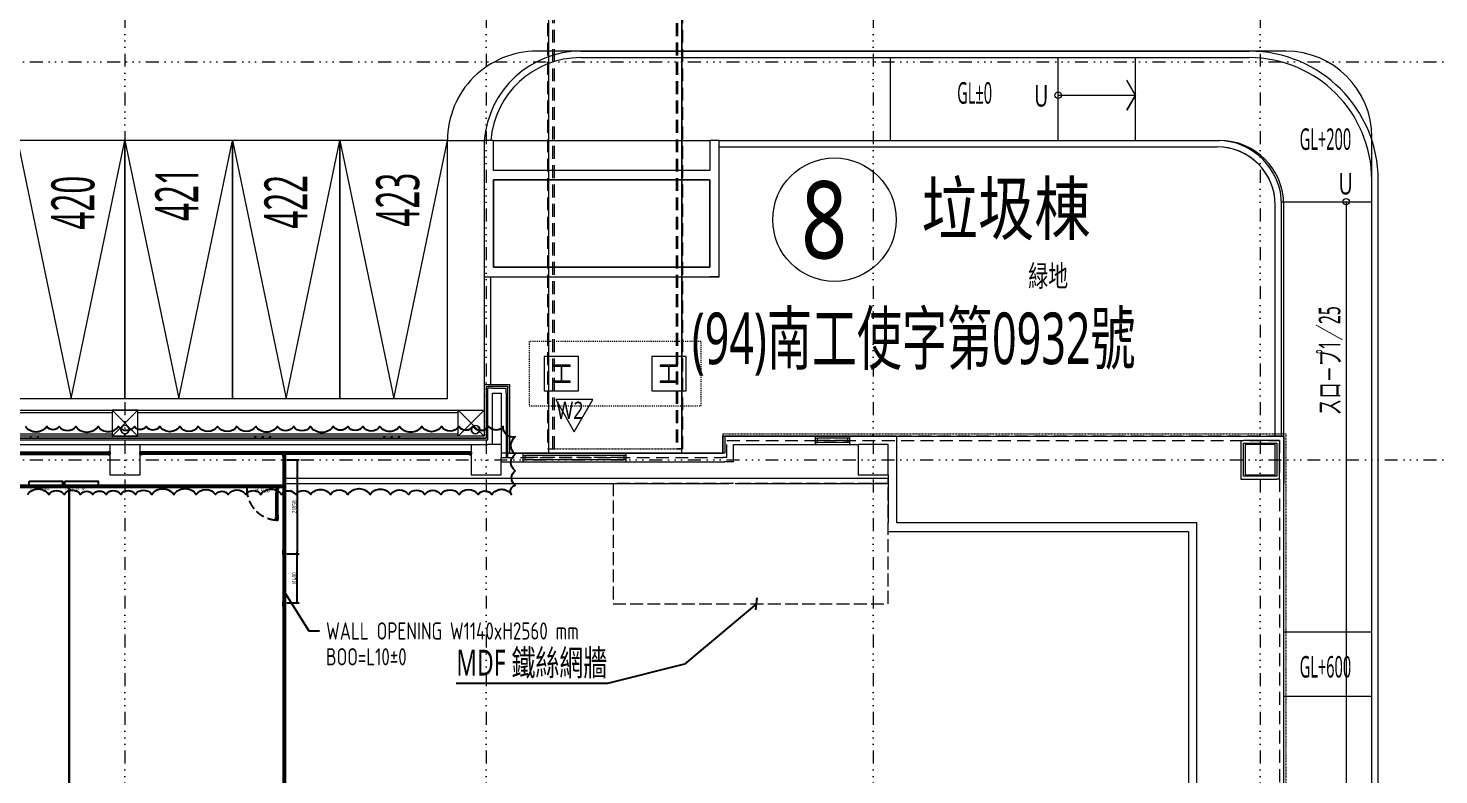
# Model space of a CAD drawing. Header units: millimetres. Extents: x -32710 to 654186, y -254124 to 420220.
# Drawn here: x 262149 to 294954, y 82673 to 100034 of the extents above; entities that cross this region are included whole.
import ezdxf
from ezdxf.enums import TextEntityAlignment as Align

# ---------------------------------------------------------------- set-up
doc = ezdxf.new("R2010")
doc.units = ezdxf.units.MM
doc.header["$LTSCALE"] = 1000
for name, pattern in [('H12PL1$0$DOTK1', [0.01, 0.005, -0.005]), ('H12PL1$0$HIDDEN', [0.4, 0.3, -0.1]), ('H12PL1$0$HIDDENK2', [0.05, 0.025, -0.025]), ('H12PL1$0$JJP_三點線', [0.9, 0.3, -0.15, 0, -0.15, 0, -0.15, 0, -0.15]), ('H12PL1$0$JJP_虛線(退縮線、投影線、地下室範圍、非屬本工程、圖面分區)', [0.45, 0.3, -0.15]), ('XFDP10-Re$0$HIDDEN', [0.3, 0.2, -0.1]), ('XFDP10-Re$0$HIDDEN2', [0.1875, 0.125, -0.0625])]:
    doc.linetypes.add(name, pattern=pattern)
for name, color, linetype in [('H12PL1$0$A-OBJE-2D', 252, 'Continuous'), ('H12PL1$0$A-OBJE-MEP', 252, 'Continuous'), ('H12PL1$0$A-TEXT-修改說明.50K', 252, 'Continuous'), ('H12PL1$0$A-WALL-EX', 252, 'Continuous'), ('H12PL1$0$A-WALL-IN', 252, 'Continuous'), ('H12PL1$0$S-COL', 252, 'Continuous'), ('H12PL1$0$S-GRID', 252, 'Continuous'), ('H12PL1$0$S-WALL', 252, 'Continuous'), ('H12PL1$0$W label', 252, 'Continuous'), ('H12PL1$0$Window', 252, 'Continuous'), ('H12PL1$0$全區配置圖_匯入NEWCUB用_13_0', 252, 'Continuous'), ('H12PL1$0$全區配置圖_匯入NEWCUB用_13_200_TEXT3', 252, 'Continuous'), ('H12PL1$0$全區配置圖_匯入NEWCUB用_13_DRAN', 252, 'Continuous'), ('H12PL1$0$全區配置圖_匯入NEWCUB用_13_HATCH', 252, 'Continuous'), ('H12PL1$0$全區配置圖_匯入NEWCUB用_13_KABE1', 252, 'Continuous'), ('H12PL1$0$全區配置圖_匯入NEWCUB用_13_KAIDAN', 252, 'Continuous'), ('H12PL1$0$全區配置圖_匯入NEWCUB用_13_PKG', 252, 'Continuous'), ('H12PL1$0$全區配置圖_匯入NEWCUB用_13_RCHACHI', 252, 'Continuous'), ('H12PL1$0$全區配置圖_匯入NEWCUB用_13_SITE', 252, 'Continuous'), ('H12PL1$0$全區配置圖_匯入NEWCUB用_13_SUGATA3', 252, 'Continuous'), ('H12PL1$0$全區配置圖_匯入NEWCUB用_13_SUGATA4', 252, 'Continuous'), ('H12PL1$0$全區配置圖_匯入NEWCUB用_13_SUGATAD', 252, 'Continuous'), ('H12PL1$0$全區配置圖_匯入NEWCUB用_13_TATEGU3', 252, 'Continuous'), ('H12PL1$0$全區配置圖_匯入NEWCUB用_13_TATEYA', 252, 'Continuous'), ('H12PL1$0$全區配置圖_匯入NEWCUB用_13_渡り廊下', 252, 'Continuous'), ('H12PL1$0$全區配置圖_匯入NEWCUB用_13_雨水排水経路図最新$0$SUGATAD', 252, 'Continuous'), ('MD-20250424-增加TRAY與FS主管位置調整', 7, 'Continuous'), ('XFDP10-Re$0$A-Door (50K)', 2, 'Continuous'), ('XFDP10-Re$0$A-Partition-Col (50K)', 1, 'Continuous'), ('XFDP10-Re$0$A-S-C1-800x1000-v (50K)', 212, 'Continuous'), ('XFDP10-Re$0$A-W-D-Height Difference', 17, 'XFDP10-Re$0$HIDDEN2'), ('XFDP10-Re$0$A-W-P1S (50K)', 2, 'Continuous'), ('XFDP10-Re$0$A-W-R1 (Rockwool) (50K)', 2, 'Continuous'), ('XFDP10-Re$0$A-W-R1S (Rockwool) (50K)', 2, 'Continuous'), ('XFDP10-Re$0$SM-OPEN', 240, 'Continuous'), ('XFDP10-Re$0$SM-OPEN-TXT', 3, 'Continuous')]:
    doc.layers.add(name, color=color, linetype=linetype)
doc.layers.add('XFDP10-Re$0$MD-250503-01_配合現況增設全高牆', color=7, linetype='Continuous', plot=False)
doc.styles.add('H12PL1$0$Standard', font='Microsoft JhengHei.ttf', dxfattribs={"width": 0.8})
doc.styles.add('H12PL1$1$dim-txt', font='isocp.shx', dxfattribs={"width": 0.7, "bigfont": 'chineset.shx'})
doc.styles.add('XFDP10-Re$0$AA-TXT', font='isocp.shx', dxfattribs={"width": 0.8, "bigfont": 'china.shx'})
doc.styles.add('XFDP10-Re$0$dim-txt', font='isocp.shx', dxfattribs={"width": 0.8, "bigfont": 'china.shx'})
doc.dimstyles.new('H12PL1$1$ARCH-dim-2000', dxfattribs={"dimscale": 2000, "dimtxt": 0.3, "dimasz": 0.1, "dimexe": 0.1, "dimexo": 0.1, "dimgap": 0.05, "dimtad": 1, "dimdec": 0, "dimrnd": 0.5, "dimdsep": 46, "dimtxsty": 'H12PL1$1$dim-txt', "dimblk": 'H12PL1$1$_Dot', "dimcen": 2, "dimclrd": 256, "dimclre": 256, "dimclrt": 256, "dimadec": 0, "dimazin": 0, "dimtfac": 1, "dimtix": 1, "dimtmove": 2, "dimatfit": 3, "dimldrblk": 'H12PL1$1$_OBLIQUE', "dimfxl": 1, "dimtvp": 1, "dimtolj": 1, "dimarcsym": 0})
doc.dimstyles.new('XFDP10-Re$0$ARCH-dim-400', dxfattribs={"dimscale": 400, "dimtxt": 0.25, "dimasz": 0.1, "dimexe": 0.1, "dimexo": 0.1, "dimgap": 0.05, "dimtad": 1, "dimdec": 0, "dimlfac": 10, "dimdsep": 46, "dimtxsty": 'XFDP10-Re$0$dim-txt', "dimblk": 'XFDP10-Re$0$_Dot', "dimcen": 2, "dimclrd": 256, "dimclre": 256, "dimclrt": 256, "dimazin": 0, "dimtfac": 1, "dimtdec": 0, "dimtix": 1, "dimtmove": 2, "dimatfit": 3, "dimfxl": 3, "dimtvp": 1, "dimtolj": 1, "dimtzin": 0, "dimarcsym": 0})

# ---------------------------------------------------------------- blocks, each defined once
blk = doc.blocks.new('H12PL1$1$_Dot')
blk = doc.blocks.new('H12PL1$1$_OBLIQUE')
at = {"color": 0, "linetype": 'ByBlock', "lineweight": -2}
blk.add_line((-0.5, -0.5), (0.5, 0.5), dxfattribs=at)
blk = doc.blocks.new('*U3109')
blk.add_lwpolyline([(0, 0), (0, 0.258), (0.05, 0.258), (0.05, 0)], close=True)
at = {"color": 1, "style": 'XFDP10-Re$0$AA-TXT', "width": 0.8}
blk.add_attdef('高度', text='', height=0.1, rotation=90, dxfattribs=at).set_placement((0.116, 0.07), align=Align.MIDDLE_LEFT)
blk = doc.blocks.new('XFDP10-Re$0$TP1-50-Partition_Col-side')
blk.add_lwpolyline([(-2.5, -4), (-2.5, -3.9), (-2.6, -3.9), (-2.5, -3), (-2.5, -0.3), (-2.4, -0.2), (-0.7, -0.2), (-0.5, -0.2), (-0.1, -0.2), (0, -0.2), (0, -0.2), (0.5, -0.2), (0.6, -0.2), (2.4, -0.2), (2.5, -0.3), (2.5, -3), (2.6, -3.9), (2.5, -3.9), (2.5, -4), (2.7, -4), (2.7, 0), (-2.7, 0), (-2.7, -4)], close=True)
for points in [[(-1.6, -2.1), (-2.3, -2.1, 0.414213), (-2.4, -2.2), (-2.4, -3.6), (-2.5, -3.6), (-2.5, -2.2, -0.414213), (-2.3, -2), (-1.6, -2), (-1.6, -2.1)], [(1.6, -2.1), (2.3, -2.1, -0.414213), (2.4, -2.2), (2.4, -3.6), (2.5, -3.6), (2.5, -2.2, 0.414213), (2.3, -2), (1.6, -2), (1.6, -2.1)]]:
    blk.add_lwpolyline(points, format="xyb")
blk.add_lwpolyline([(2.2, -3.6), (-2.2, -3.6, -0.414214), (-2.3, -3.5), (-2.3, -2.6, -0.414214), (-2.2, -2.5), (-1.3, -2.5, 0.414214), (-1.1, -2.3), (-1.1, -2.2, 0.414214), (-1.3, -2.1), (-1.9, -2.1), (-1.9, -2.1), (-1.3, -2.1, -0.414214), (-1.2, -2.2), (-1.2, -2.3, -0.414214), (-1.3, -2.4), (-2.2, -2.4, 0.414214), (-2.4, -2.6), (-2.4, -3.5, 0.414214), (-2.2, -3.6), (2.2, -3.6, 0.414214), (2.4, -3.5), (2.4, -2.6, 0.414214), (2.2, -2.4), (1.3, -2.4, -0.414214), (1.2, -2.3), (1.2, -2.2, -0.414214), (1.3, -2.1), (1.9, -2.1), (1.9, -2.1), (1.3, -2.1, 0.414214), (1.1, -2.2), (1.1, -2.3, 0.414214), (1.3, -2.5), (2.2, -2.5, -0.414214), (2.3, -2.6), (2.3, -3.5, -0.414214)], format="xyb", close=True)
blk = doc.blocks.new('XFDP10-Re$0$GAD2205')
blk.add_lwpolyline([(0, 1), (0, 1), (-18, 1, -0.414214), (-18, 2), (-18, 3, -0.414214), (-18, 3), (-14, 3, 0.414214), (-13, 4), (-13, 4, 0.414214), (-14, 4), (-18, 4, -0.414214), (-18, 5), (-18, 12, -0.414214), (-18, 12), (-18, 12, 0.414214), (-18, 12), (-18, 14, 0.72636), (-19, 14), (-19, 13, 0.158507), (-19, 13), (-19, 0, 0.414214), (-19, 0), (19, 0, 0.414214), (19, 0), (19, 13, 0.158507), (19, 13), (19, 14, 0.72636), (18, 14), (18, 12, 0.414214), (18, 12, -0.414214), (18, 12), (18, 5, -0.414214), (18, 4), (14, 4, 0.414214), (13, 4), (13, 4, 0.414214), (14, 3), (18, 3, -0.414214), (18, 3), (18, 2, -0.414214), (18, 1), (0, 1)], format="xyb", close=True)
blk = doc.blocks.new('XFDP10-Re$0$Door-S80ap')
for p, q in [((8.8, 70.4), (8.8, 75.3)), ((8.8, 75.3), (9.6, 75.3)), ((9.6, 70.4), (8.8, 70.4)), ((9.6, 75.3), (9.6, 70.4))]:
    blk.add_line(p, q)
blk.add_lwpolyline([(4.8, 70.4), (4.8, 75.3), (4, 75.3), (4, 70.4)], close=True)
at = {"ltscale": 5}
for points in [[(8.8, 67.8), (8.8, 77.9), (4.8, 77.9), (4.8, 67.8)], [(5, 67.5), (5, 14.8), (5, 14.8), (5, 67.5)], [(8.6, 14.8), (8.5, 14.8), (8.5, 67.5), (8.6, 67.5)], [(8.8, 4.3), (8.8, 14.4), (4.8, 14.4), (4.8, 4.3)]]:
    blk.add_lwpolyline(points, close=True, dxfattribs=at)
blk.add_lwpolyline([(4.8, 67.9), (4.8, 66.7, 0.158507), (4.9, 66.7), (4.9, 66.5, 0.72636), (5, 66.6), (5, 66.7, 0.414214), (5, 66.7, -0.414214), (4.9, 66.8), (4.9, 67.5, -0.414214), (5, 67.5), (5.4, 67.5, 0.414214), (5.4, 67.5), (5.4, 67.6, 0.414214), (5.4, 67.6), (5, 67.6, -0.414214), (4.9, 67.6), (4.9, 67.8, -0.414214), (5, 67.8), (6.8, 67.8), (6.8, 67.8), (6.8, 67.8), (8.6, 67.8, -0.414214), (8.6, 67.8), (8.6, 67.6, -0.414214), (8.6, 67.6), (8.2, 67.6, 0.414214), (8.1, 67.6), (8.1, 67.5, 0.414214), (8.2, 67.5), (8.6, 67.5, -0.414214), (8.6, 67.5), (8.6, 66.8, -0.414214), (8.6, 66.7), (8.6, 66.7, 0.414214), (8.6, 66.7), (8.6, 66.6, 0.72636), (8.6, 66.5), (8.7, 66.7, 0.158507), (8.7, 66.7), (8.7, 67.9, 0.414214), (8.7, 67.9), (4.9, 67.9, 0.414214)], format="xyb", close=True, dxfattribs=at)
at = {"ltscale": 500}
for points in [[(3.2, -0.6), (3.2, 3.9), (3, 3.9), (3, -0.6)], [(8.5, 4.8), (4, 4.8), (4, 4.6), (8.5, 4.6)]]:
    blk.add_lwpolyline(points, close=True, dxfattribs=at)
at = {"linetype": 'XFDP10-Re$0$HIDDEN', "ltscale": 0.1}
blk.add_arc((3.4, 4.4), 73.6, 0, 84.8641, dxfattribs=at)
at = {"ltscale": 500, "extrusion": (0, 0, -1)}
blk.add_ellipse((3.4, 4.4), major_axis=(-0.495, 0.495), ratio=1, start_param=5.497787, end_param=11.780972, dxfattribs=at)
at = {"ltscale": 5, "xscale": 0.1000000000058208, "yscale": 0.1000000000058208, "zscale": 0.1000000000058208}
blk.add_blockref('XFDP10-Re$0$GAD2205', (6.8, 14.3), dxfattribs=at)
at = {"color": 9, "style": 'XFDP10-Re$0$AA-TXT', "width": 0.45}
blk.add_attdef('100x240', text='', height=10, dxfattribs=at).set_placement((40, 10), align=Align.MIDDLE)
blk = doc.blocks.new('XFDP10-Re$0$_Dot')
at = {"color": 0, "linetype": 'ByBlock', "lineweight": -2}
blk.add_line((-0.5, 0), (-1, 0), dxfattribs=at)
at = {"color": 0, "linetype": 'ByBlock', "const_width": 0.5}
blk.add_lwpolyline([(-0.25, 0, 1), (0.25, 0, 1)], format="xyb", close=True, dxfattribs=at)
blk = doc.blocks.new('*D3113')
at = {"layer": 'DEFPOINTS', "color": 0, "transparency": 16777216}
for p in [(238925, 87814, 0), (239207, 87814), (238925, 86674, 0)]:
    blk.add_point(p, dxfattribs=at)
at = {"layer": 'XFDP10-Re$0$SM-OPEN-TXT', "color": 2, "lineweight": -2, "transparency": 16777216}
for p, q in [((238965, 87814), (239247, 87814)), ((239207, 86714), (239207, 87774)), ((238965, 86674), (239247, 86674))]:
    blk.add_line(p, q, dxfattribs=at)
at = {"layer": 'XFDP10-Re$0$SM-OPEN-TXT', "color": 2, "lineweight": -2, "transparency": 16777216, "xscale": 40, "yscale": 40, "zscale": 40}
for p, rotation in [((239207, 87814), 90), ((239207, 86674), 270)]:
    blk.add_blockref('XFDP10-Re$0$_Dot', p, dxfattribs=dict(at, rotation=rotation))
at = {"layer": 'XFDP10-Re$0$SM-OPEN-TXT', "transparency": 16777216, "insert": (239137, 87244), "char_height": 100, "attachment_point": 5, "rotation": 90, "style": 'XFDP10-Re$0$dim-txt'}
blk.add_mtext('\\A1;11400', dxfattribs=at)
blk = doc.blocks.new('*D3112')
at = {"layer": 'DEFPOINTS', "color": 0, "transparency": 16777216}
for p in [(238925, 90000, 0), (238925, 87814, 0), (239207, 87814)]:
    blk.add_point(p, dxfattribs=at)
at = {"layer": 'XFDP10-Re$0$SM-OPEN-TXT', "color": 2, "lineweight": -2, "transparency": 16777216}
for p, q in [((238965, 90000), (239247, 90000)), ((239207, 89960), (239207, 87854)), ((238965, 87814), (239247, 87814))]:
    blk.add_line(p, q, dxfattribs=at)
at = {"layer": 'XFDP10-Re$0$SM-OPEN-TXT', "color": 2, "lineweight": -2, "transparency": 16777216, "xscale": 40, "yscale": 40, "zscale": 40}
for p, rotation in [((239207, 90000), 90), ((239207, 87814), 270)]:
    blk.add_blockref('XFDP10-Re$0$_Dot', p, dxfattribs=dict(at, rotation=rotation))
at = {"layer": 'XFDP10-Re$0$SM-OPEN-TXT', "transparency": 16777216, "insert": (239137, 88907), "char_height": 100, "attachment_point": 5, "rotation": 90, "style": 'XFDP10-Re$0$dim-txt'}
blk.add_mtext('\\A1;21858', dxfattribs=at)
blk = doc.blocks.new('XFDP10-Re')
at = {"layer": 'XFDP10-Re$0$A-W-D-Height Difference', "const_width": 50, "elevation": 0}
for points in [[(233900, 76799.5), (233900, 89375)], [(233900, 89375), (234600, 89375)]]:
    blk.add_lwpolyline(points, dxfattribs=at)
at = {"layer": 'XFDP10-Re$0$A-W-P1S (50K)'}
for p, q in [((238875.45, 89350, 0), (212975, 89350, 0)), ((238875.45, 89400, 0), (213025, 89400, 0))]:
    blk.add_line(p, q, dxfattribs=at)
at = {"layer": 'XFDP10-Re$0$A-W-R1 (Rockwool) (50K)'}
for p, q in [((227150, 90175, 0), (234850, 90175)), ((227150, 90125), (234850, 90125, 0)), ((243250, 90175, 0), (235550, 90175)), ((243250, 90125), (235550, 90125, 0))]:
    blk.add_line(p, q, dxfattribs=at)
at = {"layer": 'XFDP10-Re$0$A-W-R1S (Rockwool) (50K)'}
for p, q in [((238875.45, 90125, 0), (238875.45, 59549.72, 0)), ((238925.45, 90125, 0), (238925.45, 59599.72, 0))]:
    blk.add_line(p, q, dxfattribs=at)
at = {"layer": 'XFDP10-Re$0$MD-250503-01_配合現況增設全高牆'}
blk.add_lwpolyline([(232932.6, 89192.02, -0.52056705), (233426.43, 89192.02, -0.52056705), (233785.56, 89192.02, -0.52056705), (234166.55, 89192.02, -0.52056705), (234454.52, 89192.02, -0.52056705), (234759.41, 89192.02, -0.52056705), (235099.87, 89192.02, -0.52056705), (235441.71, 89192.02, -0.52056705), (235820.58, 89192.02, -0.52056705), (236335.09, 89192.02, -0.52056705), (236858.63, 89192.02, -0.52056705), (237305.58, 89192.02, -0.52056705), (237602.53, 89192.02, -0.52056705), (238006.85, 89192.02, -0.52056705), (238362.62, 89192.02, -0.52056705), (238839.71, 89192.02, -0.52056705), (239170.48, 89192.02, -0.52056705), (239519.93, 89192.02, -0.52056705), (239976.06, 89192.02, -0.52056705), (240384.83, 89192.02, -0.52056705), (240901.89, 89192.02, -0.52056705), (241376.09, 89192.02, -0.52056705), (241791.04, 89192.02, -0.52056705), (242172.64, 89192.02, -0.52056705), (242544.68, 89192.02, -0.52056705), (242969.46, 89192.02, -0.52056705), (243411.56, 89192.02, -0.52056705), (243731.84, 89192.02, -0.52056705), (244190.51, 89192.02, -0.52056705), (244277.55, 89406.05, -0.52056705), (244277.55, 89744.64, -0.52056705), (244277.55, 90131.06, -0.52056705), (244277.55, 90529.12, -0.52056705), (243997.84, 90771.52, -0.52056705), (243664.41, 90771.52, -0.52056705), (243296.22, 90771.52, -0.52056705), (242962.6, 90771.52, -0.52056705), (242562.15, 90771.52, -0.52056705), (242101.75, 90771.52, -0.52056705), (241585.32, 90771.52, -0.52056705), (241129.17, 90771.52, -0.52056705), (240728.74, 90771.52, -0.52056705), (240378.71, 90771.52, -0.52056705), (240043.2, 90771.52, -0.52056705), (239511.89, 90771.52, -0.52056705), (239123.27, 90771.52, -0.52056705), (238744.93, 90771.52, -0.52056705), (238241.16, 90771.52, -0.52056705), (237802.8, 90771.52, -0.52056705), (237351.45, 90771.52, -0.52056705), (236904.11, 90771.52, -0.52056705), (236472.17, 90771.52, -0.52056705), (236010.9, 90771.52, -0.52056705), (235689.66, 90771.52, -0.52056705), (235417.35, 90771.52, -0.52056705), (235049.23, 90771.52, -0.52056705), (234575.08, 90771.52, -0.52056705), (234054.2, 90771.52, -0.52056705), (233670.07, 90771.52, -0.52056705), (233379.48, 90771.52, -0.52056705), (232883.48, 90771.52, -0.52056705)], format="xyb", dxfattribs=at)
at = {"layer": 'XFDP10-Re$0$SM-OPEN'}
for p, q in [((238925.45, 86594.22, 0), (238875.45, 87894.22, 0)), ((238875.45, 86594.22, 0), (238925.45, 87814.22, 0))]:
    blk.add_line(p, q, dxfattribs=at)
at = {"layer": 'XFDP10-Re$0$SM-OPEN', "elevation": 0}
blk.add_lwpolyline([(238925.45, 86594.22), (238925.45, 87814.22), (238875.45, 87894.22), (238875.45, 86594.22)], close=True, dxfattribs=at)
at = {"layer": 'XFDP10-Re$0$A-Door (50K)'}
ref = blk.add_blockref('XFDP10-Re$0$Door-S80ap', (238800.45, 89375, 0), dxfattribs=dict(at, xscale=10, yscale=10, zscale=10, rotation=180))
ref.add_attrib('100x240', 'MS_80x240', dxfattribs={"layer": '0', "color": 9, "height": 100, "style": 'XFDP10-Re$0$AA-TXT', "width": 0.45}).set_placement((238400.45, 89275, 0), align=Align.MIDDLE)
at = {"layer": 'XFDP10-Re$0$A-Partition-Col (50K)', "zscale": 10}
for p, xscale, yscale, rotation in [((234850, 90150, 0), 10, 10, 270), ((235550, 90150, 0), -10.00000000000001, 10.00000000000001, 90), ((243250, 90150, 0), 10, 10, 270)]:
    blk.add_blockref('XFDP10-Re$0$TP1-50-Partition_Col-side', p, dxfattribs=dict(at, xscale=xscale, yscale=yscale, rotation=rotation))
at = {"layer": 'XFDP10-Re$0$A-Partition-Col (50K)', "xscale": 10, "yscale": 10, "zscale": 10}
blk.add_blockref('XFDP10-Re$0$TP1-50-Partition_Col-side', (238900.45, 90125, 0), dxfattribs=at)
at = {"layer": 'XFDP10-Re$0$A-S-C1-800x1000-v (50K)'}
ref = blk.add_blockref('*U3109', (232975, 89500), dxfattribs=dict(at, xscale=3000, yscale=3000, zscale=3000, rotation=270))
ref.add_attrib('高度', '775(W)x1000(H)mm', dxfattribs={"layer": '0', "color": 1, "height": 50, "style": 'XFDP10-Re$0$AA-TXT', "width": 0.8}).set_placement((232975, 89314.8), align=Align.MIDDLE_LEFT)
ref = blk.add_blockref('*U3109', (233800, 89500), dxfattribs=dict(at, xscale=3000, yscale=3000, zscale=3000, rotation=270))
ref.add_attrib('高度', '775(W)x1000(H)mm', dxfattribs={"layer": '0', "color": 1, "height": 50, "style": 'XFDP10-Re$0$AA-TXT', "width": 0.8}).set_placement((233800, 89314.8), align=Align.MIDDLE_LEFT)
at = {"layer": 'XFDP10-Re$0$SM-OPEN-TXT', "style": 'XFDP10-Re$0$AA-TXT', "width": 0.8}
for s, p in [('WALL OPENING W1140xH2560 mm', (239876.03, 86016.9, 0)), ('BOO=L10%%P0', (239876.03, 85416.9, 0))]:
    blk.add_text(s, height=400, dxfattribs=at).set_placement(p, align=Align.MIDDLE_LEFT)
at = {"layer": 'XFDP10-Re$0$SM-OPEN-TXT'}
for p1, angle, picture, middle in [((238925.45, 90000), 270, '*D3112', (239137.22, 88907.11, 0)), ((238925.45, 86674.22, 0), 90, '*D3113', (239137.23, 87244.22, 0))]:
    dim = blk.add_linear_dim(base=(239207.23, 87814.22, 0), p1=p1, p2=(238925.45, 87814.22, 0), angle=angle, dimstyle='XFDP10-Re$0$ARCH-dim-400', override={"dimclrd": 2, "dimclre": 2}, dxfattribs=at)
    dim.commit()
    dim.dimension.update_dxf_attribs({"geometry": picture, "text_midpoint": middle})
blk.add_leader([(238925.45, 86894.4, 0), (239474.56, 86016.9, 0), (239724.56, 86016.9, 0)], dimstyle='XFDP10-Re$0$ARCH-dim-400', override={"dimscale": 300, "dimasz": 0.3, "dimgap": 0.15, "dimtad": 0, "dimclrd": 2}, dxfattribs=at)
blk = doc.blocks.new('H12PL1')
at = {"layer": 'H12PL1$0$A-OBJE-2D', "linetype": 'H12PL1$0$HIDDEN', "lineweight": 0}
for p, q in [((252950, 89450), (246550, 89450)), ((246550, 89450), (246550, 86650)), ((252950, 86650), (252950, 89450)), ((246550, 86650), (252950, 86650))]:
    blk.add_line(p, q, dxfattribs=at)
at = {"layer": 'H12PL1$0$A-OBJE-MEP', "lineweight": 0, "flags": 128}
for points in [[(235295, 90700, 1), (235105, 90700, 1)], [(243445, 90700, 1), (243255, 90700, 1)]]:
    blk.add_lwpolyline(points, format="xyb", close=True, dxfattribs=at)
at = {"layer": 'H12PL1$0$A-OBJE-MEP', "lineweight": 0}
for centre in [(235200, 90700), (243350, 90700)]:
    blk.add_circle(centre, 100, dxfattribs=at)
at = {"layer": 'H12PL1$0$A-WALL-EX', "linetype": 'H12PL1$0$JJP_虛線(退縮線、投影線、地下室範圍、非屬本工程、圖面分區)', "lineweight": 0}
for p, q in [((245050, 115000), (245050, 90250)), ((248150, 90250), (248150, 115000)), ((243950, 90050), (244065, 90050)), ((244065, 90050), (244100, 90050))]:
    blk.add_line(p, q, dxfattribs=at)
at = {"layer": 'H12PL1$0$A-WALL-EX', "lineweight": 0}
for p, q in [((243750, 91665), (243635, 91665)), ((243750, 91665), (243635, 91665)), ((243635, 90500), (243635, 91665)), ((243750, 91665), (244065, 91665)), ((244065, 91550), (244065, 91665)), ((244065, 91550), (244065, 91665)), ((244065, 91550), (244065, 90150)), ((151700, 90465), (243600, 90465)), ((243600, 90465), (243635, 90465)), ((243600, 90465), (243635, 90465)), ((243635, 90465), (243635, 90500)), ((243950, 90150), (243950, 90050)), ((243950, 90150), (243950, 90050)), ((244065, 90150), (244065, 90050)), ((244100, 90050), (244100, 90150)), ((244100, 90050), (244100, 90150)), ((244450, 90150), (244450, 89950)), ((246850, 90150), (244450, 90150)), ((244450, 89950), (246850, 89950)), ((246850, 90150), (246850, 89950))]:
    blk.add_line(p, q, dxfattribs=at)
at = {"layer": 'H12PL1$0$A-WALL-EX', "linetype": 'H12PL1$0$JJP_虛線(退縮線、投影線、地下室範圍、非屬本工程、圖面分區)', "lineweight": 0, "flags": 128}
for points in [[(245025, 115000), (245025, 90250)], [(245050, 115000), (245050, 90250)], [(248015, 115000), (248015, 90250)], [(248050, 115000), (248050, 90250)], [(248150, 90250), (248150, 115000)], [(248175, 90250), (248175, 115000)], [(245150, 90250), (245150, 106800)], [(245185, 90250), (245185, 106800)], [(249100, 90550), (249100, 90450)], [(262050, 90550), (249100, 90550)], [(262150, 90550), (262050, 90550)], [(262150, 30500), (262150, 90550)], [(245025, 90250), (245050, 90250)], [(245050, 90250), (245150, 90250)], [(245050, 90250), (245185, 90250)], [(248015, 90250), (248150, 90250)], [(248150, 90250), (248050, 90250)], [(248175, 90250), (248150, 90250)], [(249100, 90450), (249100, 90150)], [(249200, 90050), (249200, 90450)], [(249200, 90450), (262050, 90450)], [(262050, 90450), (262050, 30500)], [(243950, 90050), (249100, 90050)], [(249100, 90150), (244100, 90150)], [(249200, 90050), (249100, 90050)]]:
    blk.add_lwpolyline(points, dxfattribs=at)
at = {"layer": 'H12PL1$0$A-WALL-EX', "lineweight": 0, "flags": 128}
for points in [[(248150, 115000), (248150, 90250)], [(243550, 97425), (243550, 94255)], [(243770, 97425), (243550, 97425)], [(243770, 96725), (243770, 97425)], [(248800, 97425), (248800, 96725)], [(249020, 97425), (248800, 97425)], [(249020, 94255), (249020, 97425)], [(248800, 96725), (243770, 96725)], [(243770, 96505), (248800, 96505)], [(243770, 94475), (243770, 96505)], [(248800, 96505), (248800, 94475)], [(243550, 94255), (243770, 94255)], [(248800, 94475), (243770, 94475)], [(243770, 94255), (248800, 94255)], [(249020, 94255), (248800, 94255)], [(243600, 91700), (243635, 91700)], [(243600, 91700), (243600, 90500)], [(244100, 91700), (243635, 91700)], [(243750, 91550), (243950, 91550)], [(243750, 90350), (243750, 91550)], [(243950, 91550), (243950, 90150)], [(244100, 90150), (244100, 91700)], [(244100, 90150), (244100, 91700)], [(244100, 90150), (244100, 91700)], [(244100, 90150), (244100, 91700)], [(244100, 90150), (244100, 91700)], [(244100, 90150), (244100, 91700)], [(244100, 91700), (244100, 91665)], [(244100, 90150), (244100, 91665)], [(249100, 90150), (249100, 90550)], [(249100, 90150), (249100, 90550)], [(249100, 90550), (262150, 90550)], [(249100, 90550), (262150, 90550)], [(249570.6, 90550), (249570, 90550)], [(252600.6, 90550), (252600, 90550)], [(262150, 30500), (262150, 90550)], [(262150, 30500), (262150, 90550)], [(151550, 90350), (243635, 90350)], [(151700, 90500), (243600, 90500)], [(151700, 90500), (243600, 90500)], [(151700, 90500), (243600, 90500)], [(151700, 90500), (243600, 90500)], [(151700, 90500), (243600, 90500)], [(151700, 90500), (243600, 90500)], [(151700, 90500), (243600, 90500)], [(243600, 90500), (151700, 90500)], [(243750, 90350), (243635, 90350)], [(243750, 90350), (243635, 90350)], [(261150, 90450), (261215, 90450)], [(261150, 90450), (261150, 89550)], [(262050, 90450), (261215, 90450)], [(261215, 90385), (261985, 90385)], [(261215, 89615), (261215, 90385)], [(261985, 90385), (261985, 89615)], [(262050, 90450), (262050, 90385)], [(262050, 89550), (262050, 90385)], [(244450, 90150), (243950, 90150)], [(243950, 90000), (244065, 90000)], [(243950, 89950), (244450, 89950)], [(244100, 90150), (249100, 90150)], [(244100, 90150), (249100, 90150)], [(249150, 90150), (246850, 90150)], [(246850, 89950), (249150, 89950)], [(249350, 89950), (249150, 89950)], [(261985, 89615), (261215, 89615)], [(261150, 89550), (261215, 89550)], [(261215, 89550), (261985, 89550)], [(262050, 89550), (261985, 89550)], [(259930, 88330), (259930, 74450)], [(260130, 74450), (260130, 88530)]]:
    blk.add_lwpolyline(points, dxfattribs=at)
at = {"layer": 'H12PL1$0$A-WALL-IN', "lineweight": 0, "flags": 128}
for points in [[(252950, 89562.5), (238926, 89562.5)], [(238926, 89562.5), (238926, 89450)], [(252950, 89450), (252950, 89562.5)], [(238926, 89450), (249240, 89450)], [(249390, 89450), (252950, 89450)]]:
    blk.add_lwpolyline(points, dxfattribs=at)
at = {"layer": 'H12PL1$0$S-COL', "lineweight": 0, "flags": 128}
for points in [[(245150, 91800), (245550, 91800), (245550, 91824), (245358, 91824), (245358, 92176), (245550, 92176), (245550, 92200), (245150, 92200), (245150, 92176), (245342, 92176), (245342, 91824), (245150, 91824)], [(247650, 91800), (248050, 91800), (248050, 91824), (247858, 91824), (247858, 92176), (248050, 92176), (248050, 92200), (247650, 92200), (247650, 92176), (247842, 92176), (247842, 91824), (247650, 91824)], [(252250, 89650), (252950, 89650), (252950, 90350), (252250, 90350)], [(261250, 89650), (261950, 89650), (261950, 90350), (261250, 90350)]]:
    blk.add_lwpolyline(points, close=True, dxfattribs=at)
for points in [[(234850, 90350), (234850, 89650), (235550, 89650), (235550, 90350)], [(243250, 90350), (243250, 89650), (243950, 89650), (243950, 90050)], [(243950, 90350), (243750, 90350)]]:
    blk.add_lwpolyline(points, dxfattribs=at)
at = {"layer": 'H12PL1$0$S-GRID', "linetype": 'H12PL1$0$JJP_三點線', "lineweight": 0}
for p, q in [((235200, 128250), (235200, -28000)), ((243600, 128250), (243600, -28000)), ((252600, 128250), (252600, -28000)), ((261600, 128250), (261600, -28000)), ((-29000, 99250), (289600, 99250)), ((-29000, 90000), (289600, 90000))]:
    blk.add_line(p, q, dxfattribs=at)
at = {"layer": 'H12PL1$0$S-WALL', "lineweight": 0}
for p, q in [((251250, 90550), (251250, 90350)), ((252050, 90550), (251250, 90550)), ((252050, 90550), (252050, 90350)), ((251250, 90350), (252050, 90350))]:
    blk.add_line(p, q, dxfattribs=at)
at = {"layer": 'H12PL1$0$S-WALL', "lineweight": 0, "flags": 128}
for points in [[(249150, 90550), (249150, 90350)], [(251250, 90550), (249150, 90550)], [(252950, 90550), (252050, 90550)], [(253150, 90550), (252950, 90550)], [(253150, 88530), (253150, 90550)], [(249150, 90350), (249150, 90150)], [(249350, 89950), (249350, 90350)], [(249350, 90350), (251250, 90350)], [(252050, 90350), (252250, 90350)], [(249350, 89950), (249150, 89950)], [(252950, 89650), (252950, 88530)], [(252950, 88330), (252950, 88530)], [(252950, 88330), (259930, 88330)], [(259930, 88530), (253150, 88530)], [(260130, 88530), (259930, 88530)]]:
    blk.add_lwpolyline(points, dxfattribs=at)
at = {"layer": 'H12PL1$0$W label', "lineweight": 0, "flags": 128}
blk.add_lwpolyline([(246083, 91400), (245217, 91400), (245650, 90650)], close=True, dxfattribs=at)
at = {"layer": 'H12PL1$0$Window', "lineweight": 0}
for p, q in [((251250, 90500), (251250, 90400)), ((251250, 90500), (251300, 90500)), ((251250, 90400), (251300, 90400)), ((252000, 90500), (251300, 90500)), ((251300, 90500), (251300, 90400)), ((252000, 90400), (251300, 90400)), ((252000, 90500), (252000, 90400)), ((252050, 90500), (252000, 90500)), ((252050, 90400), (252000, 90400)), ((252050, 90500), (252050, 90400)), ((244450, 90100), (244450, 90000)), ((244450, 90100), (244500, 90100)), ((244450, 90000), (244500, 90000)), ((246800, 90100), (244500, 90100)), ((244500, 90100), (244500, 90000)), ((246800, 90000), (244500, 90000)), ((246800, 90100), (246800, 90000)), ((246850, 90100), (246800, 90100)), ((246850, 90000), (246800, 90000)), ((246850, 90100), (246850, 90000))]:
    blk.add_line(p, q, dxfattribs=at)
at = {"layer": 'H12PL1$0$Window', "linetype": 'H12PL1$0$HIDDEN', "lineweight": 0}
for p, q in [((252000, 90450), (251300, 90450)), ((246800, 90050), (244500, 90050))]:
    blk.add_line(p, q, dxfattribs=at)
at = {"layer": 'H12PL1$0$全區配置圖_匯入NEWCUB用_13_DRAN', "lineweight": 0}
for centre in [(235200, 90700), (243350, 90700)]:
    blk.add_circle(centre, 100, dxfattribs=at)
at = {"layer": 'H12PL1$0$全區配置圖_匯入NEWCUB用_13_HATCH', "lineweight": 0, "flags": 128}
blk.add_lwpolyline([(194200, 97425), (194200, 91425), (219200, 91425), (219200, 97425), (220200, 97425), (220200, 91425), (242700, 91425), (242700, 97425), (243550, 97425), (243550, 91750), (243550, 90550), (194200, 90550)], dxfattribs=at)
blk.add_lwpolyline([(220200, 91425), (242700, 91425), (242700, 97425), (220200, 97425)], close=True, dxfattribs=at)
at = {"layer": 'H12PL1$0$全區配置圖_匯入NEWCUB用_13_KABE1', "lineweight": 0}
for p, q in [((243550, 91750), (243550, 90550)), ((243550, 91750), (244150, 91750)), ((244150, 90150), (244150, 91750)), ((243550, 90550), (185350, 90550)), ((253150, 90550), (249150, 90550)), ((249100, 90150), (244150, 90150))]:
    blk.add_line(p, q, dxfattribs=at)
at = {"layer": 'H12PL1$0$全區配置圖_匯入NEWCUB用_13_KAIDAN', "lineweight": 0, "flags": 128}
for points in [[(256900, 98475), (258700, 98475), (258500, 98125), (258700, 98475), (258500, 98825)], [(263600, 96000), (263600, 74500), (263250, 74700), (263600, 74500), (263950, 74700)]]:
    blk.add_lwpolyline(points, dxfattribs=at)
at = {"layer": 'H12PL1$0$全區配置圖_匯入NEWCUB用_13_KAIDAN', "lineweight": 0}
for centre in [(256900, 98475), (263600, 96000)]:
    blk.add_circle(centre, 75, dxfattribs=at)
at = {"layer": 'H12PL1$0$全區配置圖_匯入NEWCUB用_13_PKG', "lineweight": 0, "flags": 128}
for points in [[(232700, 97425), (233950, 91425), (235200, 97425)], [(235200, 97425), (236450, 91425), (237700, 97425)], [(237700, 97425), (238950, 91425), (240200, 97425)], [(240200, 97425), (241450, 91425), (242700, 97425)]]:
    blk.add_lwpolyline(points, dxfattribs=at)
for points in [[(232700, 97425), (232700, 91425), (235200, 91425), (235200, 97425)], [(235200, 97425), (235200, 91425), (237700, 91425), (237700, 97425)], [(237700, 97425), (237700, 91425), (240200, 91425), (240200, 97425)], [(240200, 97425), (240200, 91425), (242700, 91425), (242700, 97425)]]:
    blk.add_lwpolyline(points, close=True, dxfattribs=at)
at = {"layer": 'H12PL1$0$全區配置圖_匯入NEWCUB用_13_RCHACHI', "lineweight": 0}
for p, q in [((233026.6, 90550), (232976.6, 90500)), ((233196.3, 90550), (233146.3, 90500)), ((238256.9, 90550), (238206.9, 90500)), ((238426.6, 90550), (238376.6, 90500)), ((238596.3, 90550), (238546.3, 90500)), ((241256.9, 90550), (241206.9, 90500)), ((241426.6, 90550), (241376.6, 90500)), ((241596.3, 90550), (241546.3, 90500))]:
    blk.add_line(p, q, dxfattribs=at)
at = {"layer": 'H12PL1$0$全區配置圖_匯入NEWCUB用_13_SITE', "lineweight": 0}
for p, q in [((245800, 99500), (261345, 99500)), ((245800, 99350), (261345, 99350)), ((253000, 97425), (253000, 99350)), ((249020, 97425), (260650, 97425)), ((249020, 97275), (260600, 97275)), ((264195, 69400), (264195, 96675)), ((264345, 69400), (264345, 96675)), ((261950, 90550), (261950, 95925)), ((262148.1, 96000), (264195, 96000)), ((262150, 90550), (262150, 95925)), ((243550, 94255), (243550, 91750)), ((243700, 94255), (243700, 91750)), ((262150, 71650), (262150, 90550)), ((262150, 86000), (264195, 86000)), ((262150, 84500), (264195, 84500))]:
    blk.add_line(p, q, dxfattribs=at)
for centre, radius, start, end in [((245800, 97250), 2250, 90, 175.53916), ((261345, 96500), 3000, 0, 90), ((245800, 97250), 2100, 89.99996, 175.21981), ((261345, 96500), 2850, 0, 90), ((260600, 95925), 1350, 0, 90), ((260650, 95925), 1500, 0, 90)]:
    blk.add_arc(centre, radius, start, end, dxfattribs=at)
at = {"layer": 'H12PL1$0$全區配置圖_匯入NEWCUB用_13_SUGATA3', "lineweight": 0}
for p, q in [((256900, 97425), (256900, 99350)), ((258700, 97425), (258700, 99350)), ((243770, 97425), (248800, 97425)), ((155280, 91150), (243550, 91150)), ((227100, 91100), (234900, 91100)), ((234900, 91150), (235500, 90550)), ((234900, 90550), (235500, 91150)), ((235500, 91100), (242950, 91100)), ((243550, 91150), (242950, 90550)), ((243550, 90550), (242950, 91150)), ((227100, 90600), (234900, 90600)), ((235500, 90600), (242950, 90600))]:
    blk.add_line(p, q, dxfattribs=at)
at = {"layer": 'H12PL1$0$全區配置圖_匯入NEWCUB用_13_SUGATA3', "lineweight": 0, "flags": 128}
for points in [[(243770, 94475), (248800, 94475), (248800, 96505), (243770, 96505)], [(244950, 92400), (244950, 91600), (245750, 91600), (245750, 92400)], [(247450, 92400), (247450, 91600), (248250, 91600), (248250, 92400)], [(234900, 90550), (235500, 90550), (235500, 91150), (234900, 91150)], [(243550, 90550), (242950, 90550), (242950, 91150), (243550, 91150)]]:
    blk.add_lwpolyline(points, close=True, dxfattribs=at)
at = {"layer": 'H12PL1$0$全區配置圖_匯入NEWCUB用_13_SUGATA4', "lineweight": 0, "flags": 128}
for points in [[(261050, 90550), (262150, 90550)], [(262150, 90550), (262150, 89450)]]:
    blk.add_lwpolyline(points, dxfattribs=at)
at = {"layer": 'H12PL1$0$全區配置圖_匯入NEWCUB用_13_SUGATAD', "linetype": 'H12PL1$0$DOTK1', "lineweight": 0}
for p, q in [((249100, 90600), (262200, 90600)), ((262200, 90600), (262200, 32350))]:
    blk.add_line(p, q, dxfattribs=at)
at = {"layer": 'H12PL1$0$全區配置圖_匯入NEWCUB用_13_SUGATAD', "linetype": 'H12PL1$0$HIDDENK2', "lineweight": 0, "flags": 128}
blk.add_lwpolyline([(248600, 92750), (244600, 92750), (244600, 91250), (248600, 91250)], close=True, dxfattribs=at)
at = {"layer": 'H12PL1$0$全區配置圖_匯入NEWCUB用_13_TATEGU3', "lineweight": 0}
for p, q in [((249100, 90600), (249100, 90550)), ((249100, 90550), (249100, 90150))]:
    blk.add_line(p, q, dxfattribs=at)
at = {"layer": 'H12PL1$0$全區配置圖_匯入NEWCUB用_13_TATEYA', "lineweight": 0, "flags": 128}
blk.add_lwpolyline([(248800, 97425), (248800, 96725), (243770, 96725), (243770, 97425), (243550, 97425), (243550, 94255), (249020, 94255), (249020, 97425)], close=True, dxfattribs=at)
at = {"layer": 'H12PL1$0$全區配置圖_匯入NEWCUB用_13_渡り廊下', "linetype": 'H12PL1$0$DOTK1', "lineweight": 0}
blk.add_line((245050, 90250), (248150, 90250), dxfattribs=at)
at = {"layer": 'H12PL1$0$全區配置圖_匯入NEWCUB用_13_雨水排水経路図最新$0$SUGATAD', "lineweight": 0}
for p, q in [((262200, 99500), (244775, 99500)), ((264195.2, 72134.4), (264200, 97500)), ((242700, 91425), (242700, 97425)), ((243770, 97425), (248800, 97425)), ((243770, 97425), (248800, 97425)), ((249020, 97425), (260600, 97425)), ((249020, 97275), (260600, 97275)), ((261950, 90550), (261950, 95925)), ((262098.1, 96000), (264199.7, 96000)), ((262100, 90550), (262100, 95925)), ((262150, 86000), (264195, 86000)), ((262150, 84500), (264195, 84500))]:
    blk.add_line(p, q, dxfattribs=at)
at = {"layer": 'H12PL1$0$全區配置圖_匯入NEWCUB用_13_雨水排水経路図最新$0$SUGATAD', "lineweight": 0, "flags": 128}
for points in [[(248150, 90150), (248150, 115000), (252900, 115000), (252900, 118800), (244100, 118800)], [(244100, 115000), (245050, 115000), (245050, 90150)]]:
    blk.add_lwpolyline(points, dxfattribs=at)
at = {"layer": 'H12PL1$0$全區配置圖_匯入NEWCUB用_13_雨水排水経路図最新$0$SUGATAD', "lineweight": 0}
for centre, radius in [((251700.2, 95581.8), 1435.1), ((263600, 96000), 75)]:
    blk.add_circle(centre, radius, dxfattribs=at)
for centre, radius, start, end in [((244775, 97425), 2075, 89.99995, 180), ((262200, 97500), 2000, 0, 90), ((260600, 95925), 1500, 0, 90), ((260600, 95925), 1350, 359.99997, 90)]:
    blk.add_arc(centre, radius, start, end, dxfattribs=at)
blk.add_blockref('XFDP10-Re', (0, 0))
at = {"layer": 'H12PL1$0$A-TEXT-修改說明.50K', "linetype": 'Continuous', "lineweight": 0, "insert": (242905, 85245.1), "char_height": 600, "attachment_point": 4, "style": 'H12PL1$0$Standard'}
blk.add_mtext('\\A1;{\\W0.68;MDF 鐵絲網牆}', dxfattribs=at)
at = {"layer": 'H12PL1$0$W label', "lineweight": 0, "insert": (245238.3, 90950), "char_height": 400, "attachment_point": 7, "style": 'H12PL1$0$Standard'}
blk.add_mtext('\\A1;\\pt0;W2', dxfattribs=at)
at = {"layer": 'H12PL1$0$全區配置圖_匯入NEWCUB用_13_0', "linetype": 'Continuous', "lineweight": 0, "char_height": 1000, "attachment_point": 7, "rotation": 90, "style": 'H12PL1$0$Standard'}
for s, insert in [('\\A1;{\\W0.56;420}', (234502.3, 95351.1)), ('\\A1;{\\W0.56;421}', (236904.3, 95549.4)), ('\\A1;{\\W0.56;422}', (239441.8, 95371.1)), ('\\A1;{\\W0.56;423}', (242056.3, 95421.1))]:
    blk.add_mtext(s, dxfattribs=dict(at, insert=insert))
at = {"layer": 'H12PL1$0$全區配置圖_匯入NEWCUB用_13_0', "linetype": 'Continuous', "lineweight": 0, "style": 'H12PL1$0$Standard'}
for s, insert, char_height, attachment_point in [('\\A1;8', (250923.4, 95565.8), 1800, 4), ('\\A1;垃圾棟', (253727.1, 95101.9), 1200, 7), ('\\A1;{\\W0.64;(94)南工使字第0932號}', (248381.7, 91956.4), 1200, 7)]:
    blk.add_mtext(s, dxfattribs=dict(at, insert=insert, char_height=char_height, attachment_point=attachment_point))
at = {"layer": 'H12PL1$0$全區配置圖_匯入NEWCUB用_13_200_TEXT3', "linetype": 'Continuous', "lineweight": 0, "char_height": 500, "attachment_point": 4, "style": 'H12PL1$0$Standard'}
for s, insert in [('\\A1;{\\W0.52;GL±0}', (254553.6, 98525.7)), ('\\A1;{\\W0.68;U}', (256347.6, 98457.8)), ('\\A1;{\\W0.52;GL+200}', (262518.2, 97450.7)), ('\\A1;{\\W0.68;U}', (263426.4, 96413.6)), ('\\A1;{\\W0.68;緑地}', (256206.4, 94246.7)), ('\\A1;{\\W0.52;GL+600}', (262518.2, 85180))]:
    blk.add_mtext(s, dxfattribs=dict(at, insert=insert))
at = {"layer": 'H12PL1$0$全區配置圖_匯入NEWCUB用_13_200_TEXT3', "linetype": 'Continuous', "lineweight": 0, "insert": (263242.2, 91033.9), "char_height": 500, "attachment_point": 4, "rotation": 90, "style": 'H12PL1$0$Standard'}
blk.add_mtext('\\A1;{\\W0.56;スロ－プ1／25}', dxfattribs=at)
at = {"layer": 'H12PL1$0$A-TEXT-修改說明.50K', "lineweight": 0, "annotation_type": 0, "has_hookline": 1, "hookline_direction": 1, "text_width": 3413.6}
blk.add_leader([(249887.1, 86650), (248213.2, 85245.1), (246418.6, 84793.6)], dimstyle='H12PL1$1$ARCH-dim-2000', dxfattribs=at)

msp = doc.modelspace()

# ---------------------------------------------------------------- block references
at = {"layer": 'MD-20250424-增加TRAY與FS主管位置調整', "color": 8}
msp.add_blockref('H12PL1', (29200, 0), dxfattribs=at)

doc.saveas('drawing.dxf')
